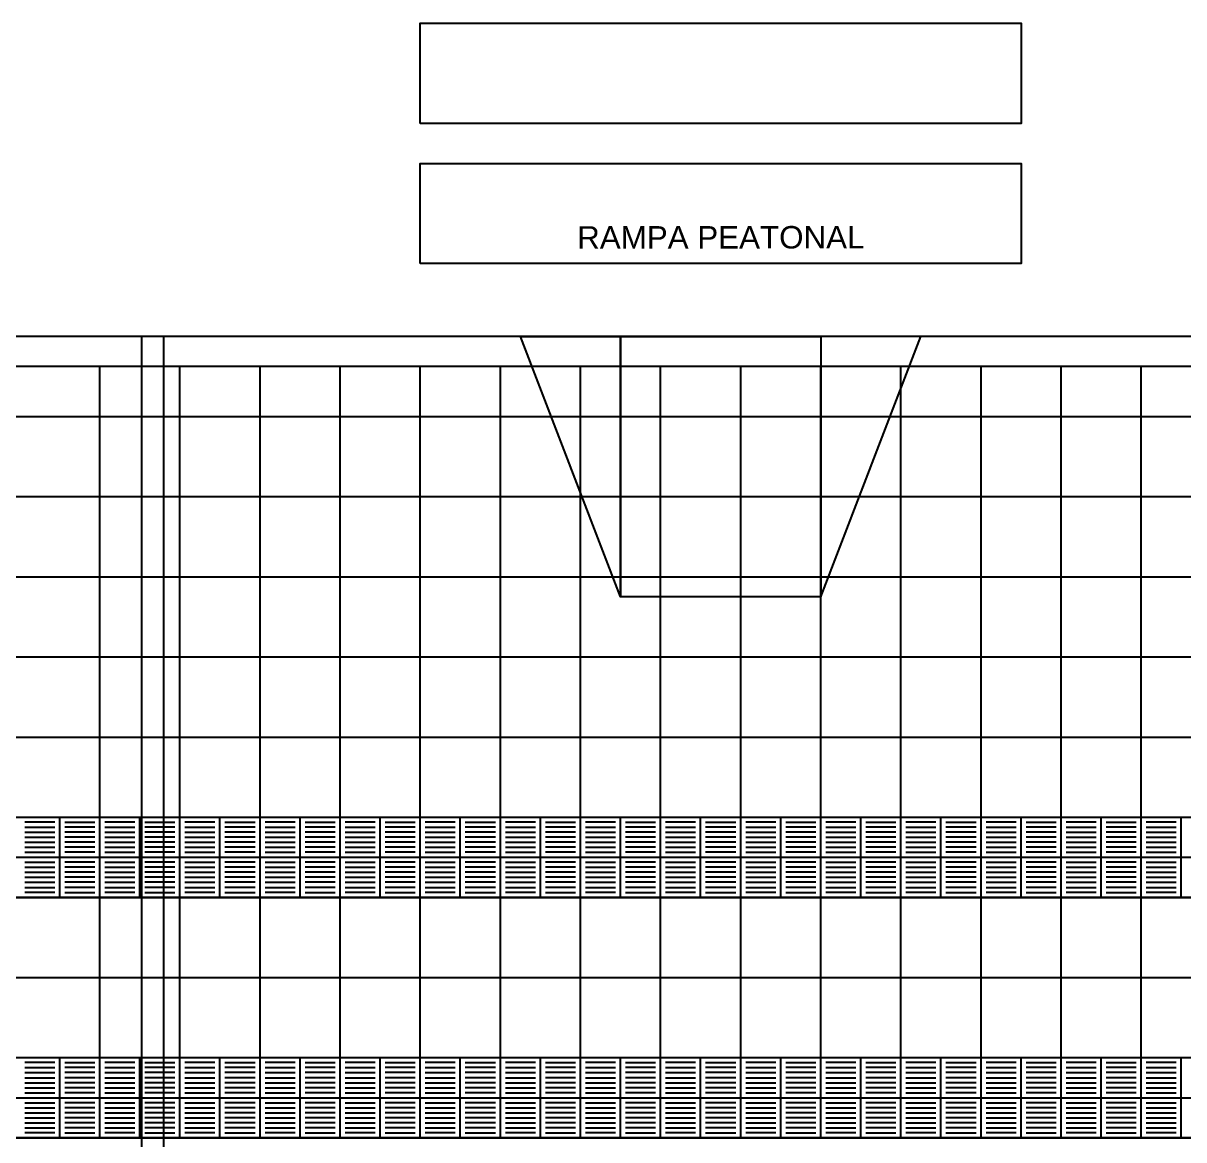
# Model space of a CAD drawing. Header units: inches. Extents: x -309 to 190, y -1585 to -1350.
# Drawn here: x -236.07 to -230.28, y -1375.3 to -1369.73 of the extents above; entities that cross this region are included whole.
import ezdxf
from ezdxf.lldxf.tags import DXFTag

# ---------------------------------------------------------------- set-up
doc = ezdxf.new("R2010")
doc.units = ezdxf.units.IN
doc.header["$MEASUREMENT"] = 0
doc.linetypes.add('CENTER2', pattern=[1.125, 0.75, -0.125, 0.125, -0.125])
doc.linetypes.add('HIDDEN', pattern=[0.375, 0.25, -0.125])
doc.layers.get('0').update_dxf_attribs({"color": 9, "linetype": 'CONTINUOUS'})
for name, color, linetype in [('02', 9, 'CONTINUOUS'), ('CIEGOS', 9, 'CONTINUOUS'), ('CLOACA', 9, 'CONTINUOUS'), ('DET', 9, 'CONTINUOUS'), ('lm', 9, 'HIDDEN'), ('NO VIDENTES', 9, 'CONTINUOUS'), ('PROY', 9, 'HIDDEN2'), ('V2', 9, 'CONTINUOUS')]:
    doc.layers.add(name, color=color, linetype=linetype)
doc.styles.get("Standard").update_dxf_attribs({"font": 'arial.ttf'})
tags = doc.linetypes.add('HIDDEN2', pattern=[0.1875, 0.125, -0.0625]).pattern_tags.tags
tags[6:7] = [DXFTag(74, 4), DXFTag(75, 0), DXFTag(340, '0'), DXFTag(46, 1.0), DXFTag(50, 0.0), DXFTag(44, 0.0), DXFTag(45, 0.0)]
tags[4:5] = [DXFTag(74, 4), DXFTag(75, 0), DXFTag(340, '0'), DXFTag(46, 1.0), DXFTag(50, 0.0), DXFTag(44, 0.0), DXFTag(45, 0.0)]

msp = doc.modelspace()

# ---------------------------------------------------------------- linework, layer by layer
for points in [[(-234.0918, -1370.2252), (-234.0918, -1369.7252), (-231.0918, -1369.7252), (-231.0918, -1370.2252)], [(-234.0918, -1370.9252), (-234.0918, -1370.4252), (-231.0918, -1370.4252), (-231.0918, -1370.9252)]]:
    msp.add_lwpolyline(points, close=True)
at = {"layer": '02'}
for points in [[(-233.5918, -1371.2882), (-233.0918, -1371.2882), (-233.0918, -1372.5882), (-233.5918, -1371.2882)], [(-231.5918, -1371.2882), (-232.0918, -1371.2882), (-232.0918, -1372.5882), (-231.5918, -1371.2882)]]:
    msp.add_lwpolyline(points, dxfattribs=at)
msp.add_lwpolyline([(-233.0918, -1372.5882), (-233.0918, -1371.2882), (-232.0918, -1371.2882), (-232.0918, -1372.5882)], close=True, dxfattribs=at)
at = {"layer": 'CIEGOS'}
for points in [[(-265.1546, -1373.6882), (-204.0052, -1373.6882)], [(-264.9889, -1374.0882), (-204.0644, -1374.0882)], [(-264.6575, -1374.8882), (-204.1827, -1374.8882)], [(-262.5318, -1375.2882), (-204.2418, -1375.2882)]]:
    msp.add_lwpolyline(points, dxfattribs=at)
at = {"layer": 'CLOACA'}
for points in [[(-235.4816, -1382.1401), (-235.4816, -1371.2882)], [(-235.3716, -1382.1401), (-235.3716, -1371.2882)]]:
    msp.add_lwpolyline(points, dxfattribs=at)
at = {"layer": 'DET'}
for points in [[(-235.6918, -1375.2882), (-235.6918, -1371.4382)], [(-235.2918, -1375.2882), (-235.2918, -1371.4382)], [(-234.8918, -1375.2882), (-234.8918, -1371.4382)], [(-234.4918, -1375.2882), (-234.4918, -1371.4382)], [(-234.0918, -1375.2882), (-234.0918, -1371.4382)], [(-233.6918, -1375.2882), (-233.6918, -1371.4382)], [(-233.2918, -1375.2882), (-233.2918, -1371.4382)], [(-232.8918, -1375.2882), (-232.8918, -1371.4382)], [(-232.4918, -1375.2882), (-232.4918, -1371.4382)], [(-232.0918, -1375.2882), (-232.0918, -1371.4382)], [(-231.6918, -1375.2882), (-231.6918, -1371.4382)], [(-231.2918, -1375.2882), (-231.2918, -1371.4382)], [(-230.8918, -1375.2882), (-230.8918, -1371.4382)], [(-230.4918, -1375.2882), (-230.4918, -1371.4382)], [(-265.983, -1371.6882), (-203.7094, -1371.6882)], [(-236.8918, -1372.0882), (-229.2918, -1372.0882)], [(-265.6516, -1372.4882), (-203.8277, -1372.4882)], [(-265.486, -1372.8882), (-203.8883, -1372.8882)], [(-265.3203, -1373.2882), (-203.946, -1373.2882)], [(-235.8918, -1374.0882), (-235.8918, -1373.6882)], [(-235.8918, -1374.0882), (-235.8918, -1373.6882)], [(-235.4918, -1374.0882), (-235.4918, -1373.6882)], [(-235.0918, -1374.0882), (-235.0918, -1373.6882)], [(-234.6918, -1374.0882), (-234.6918, -1373.6882)], [(-234.2918, -1374.0882), (-234.2918, -1373.6882)], [(-233.8918, -1374.0882), (-233.8918, -1373.6882)], [(-233.4918, -1374.0882), (-233.4918, -1373.6882)], [(-233.0918, -1374.0882), (-233.0918, -1373.6882)], [(-232.6918, -1374.0882), (-232.6918, -1373.6882)], [(-232.2918, -1374.0882), (-232.2918, -1373.6882)], [(-231.8918, -1374.0882), (-231.8918, -1373.6882)], [(-231.4918, -1374.0882), (-231.4918, -1373.6882)], [(-231.0918, -1374.0882), (-231.0918, -1373.6882)], [(-230.6918, -1374.0882), (-230.6918, -1373.6882)], [(-230.2918, -1374.0882), (-230.2918, -1373.6882)], [(-265.0717, -1373.8882), (-204.0348, -1373.8882)], [(-264.8232, -1374.4882), (-204.1235, -1374.4882)], [(-235.8918, -1375.2882), (-235.8918, -1374.8882)], [(-235.8918, -1375.2882), (-235.8918, -1374.8882)], [(-235.4918, -1375.2882), (-235.4918, -1374.8882)], [(-235.0918, -1375.2882), (-235.0918, -1374.8882)], [(-234.6918, -1375.2882), (-234.6918, -1374.8882)], [(-234.2918, -1375.2882), (-234.2918, -1374.8882)], [(-233.8918, -1375.2882), (-233.8918, -1374.8882)], [(-233.4918, -1375.2882), (-233.4918, -1374.8882)], [(-233.0918, -1375.2882), (-233.0918, -1374.8882)], [(-232.6918, -1375.2882), (-232.6918, -1374.8882)], [(-232.2918, -1375.2882), (-232.2918, -1374.8882)], [(-231.8918, -1375.2882), (-231.8918, -1374.8882)], [(-231.4918, -1375.2882), (-231.4918, -1374.8882)], [(-231.0918, -1375.2882), (-231.0918, -1374.8882)], [(-230.6918, -1375.2882), (-230.6918, -1374.8882)], [(-230.2918, -1375.2882), (-230.2918, -1374.8882)], [(-264.5747, -1375.0882), (-204.2123, -1375.0882)]]:
    msp.add_lwpolyline(points, dxfattribs=at)
at = {"layer": 'lm', "linetype": 'CENTER2'}
msp.add_line((-268.7318, -1375.2882), (-201.8002, -1375.2882), dxfattribs=at)
msp.add_line((-268.7318, -1375.2882), (-201.8002, -1375.2882), dxfattribs=at)
at = {"layer": 'NO VIDENTES'}
for p, q in [((-235.9168, -1373.7132), (-236.0668, -1373.7132)), ((-235.9168, -1373.7132), (-236.0668, -1373.7132)), ((-236.0668, -1373.7382), (-235.9168, -1373.7382)), ((-236.0668, -1373.7382), (-235.9168, -1373.7382)), ((-235.8668, -1373.7132), (-235.7168, -1373.7132)), ((-235.7168, -1373.7382), (-235.8668, -1373.7382)), ((-235.5168, -1373.7132), (-235.6668, -1373.7132)), ((-235.6668, -1373.7382), (-235.5168, -1373.7382)), ((-235.4668, -1373.7132), (-235.3168, -1373.7132)), ((-235.3168, -1373.7382), (-235.4668, -1373.7382)), ((-235.1168, -1373.7132), (-235.2668, -1373.7132)), ((-235.2668, -1373.7382), (-235.1168, -1373.7382)), ((-235.0668, -1373.7132), (-234.9168, -1373.7132)), ((-234.9168, -1373.7382), (-235.0668, -1373.7382)), ((-234.7168, -1373.7132), (-234.8668, -1373.7132)), ((-234.8668, -1373.7382), (-234.7168, -1373.7382)), ((-234.6668, -1373.7132), (-234.5168, -1373.7132)), ((-234.5168, -1373.7382), (-234.6668, -1373.7382)), ((-234.3168, -1373.7132), (-234.4668, -1373.7132)), ((-234.4668, -1373.7382), (-234.3168, -1373.7382)), ((-234.2668, -1373.7132), (-234.1168, -1373.7132)), ((-234.1168, -1373.7382), (-234.2668, -1373.7382)), ((-233.9168, -1373.7132), (-234.0668, -1373.7132)), ((-234.0668, -1373.7382), (-233.9168, -1373.7382)), ((-233.8668, -1373.7132), (-233.7168, -1373.7132)), ((-233.7168, -1373.7382), (-233.8668, -1373.7382)), ((-233.5168, -1373.7132), (-233.6668, -1373.7132)), ((-233.6668, -1373.7382), (-233.5168, -1373.7382)), ((-233.4668, -1373.7132), (-233.3168, -1373.7132)), ((-233.3168, -1373.7382), (-233.4668, -1373.7382)), ((-233.1168, -1373.7132), (-233.2668, -1373.7132)), ((-233.2668, -1373.7382), (-233.1168, -1373.7382)), ((-233.0668, -1373.7132), (-232.9168, -1373.7132)), ((-232.9168, -1373.7382), (-233.0668, -1373.7382)), ((-232.7168, -1373.7132), (-232.8668, -1373.7132)), ((-232.8668, -1373.7382), (-232.7168, -1373.7382)), ((-232.6668, -1373.7132), (-232.5168, -1373.7132)), ((-232.5168, -1373.7382), (-232.6668, -1373.7382)), ((-232.3168, -1373.7132), (-232.4668, -1373.7132)), ((-232.4668, -1373.7382), (-232.3168, -1373.7382)), ((-232.2668, -1373.7132), (-232.1168, -1373.7132)), ((-232.1168, -1373.7382), (-232.2668, -1373.7382)), ((-231.9168, -1373.7132), (-232.0668, -1373.7132)), ((-232.0668, -1373.7382), (-231.9168, -1373.7382)), ((-231.8668, -1373.7132), (-231.7168, -1373.7132)), ((-231.7168, -1373.7382), (-231.8668, -1373.7382)), ((-231.5168, -1373.7132), (-231.6668, -1373.7132)), ((-231.6668, -1373.7382), (-231.5168, -1373.7382)), ((-231.4668, -1373.7132), (-231.3168, -1373.7132)), ((-231.3168, -1373.7382), (-231.4668, -1373.7382)), ((-231.1168, -1373.7132), (-231.2668, -1373.7132)), ((-231.2668, -1373.7382), (-231.1168, -1373.7382)), ((-231.0668, -1373.7132), (-230.9168, -1373.7132)), ((-230.9168, -1373.7382), (-231.0668, -1373.7382)), ((-230.7168, -1373.7132), (-230.8668, -1373.7132)), ((-230.8668, -1373.7382), (-230.7168, -1373.7382)), ((-230.6668, -1373.7132), (-230.5168, -1373.7132)), ((-230.5168, -1373.7382), (-230.6668, -1373.7382)), ((-230.3168, -1373.7132), (-230.4668, -1373.7132)), ((-230.4668, -1373.7382), (-230.3168, -1373.7382)), ((-236.0668, -1373.7632), (-235.9168, -1373.7632)), ((-236.0668, -1373.7632), (-235.9168, -1373.7632)), ((-236.0668, -1373.7882), (-235.9168, -1373.7882)), ((-236.0668, -1373.7882), (-235.9168, -1373.7882)), ((-236.0668, -1373.8132), (-235.9168, -1373.8132)), ((-236.0668, -1373.8132), (-235.9168, -1373.8132)), ((-235.7168, -1373.7632), (-235.8668, -1373.7632)), ((-235.7168, -1373.7882), (-235.8668, -1373.7882)), ((-235.7168, -1373.8132), (-235.8668, -1373.8132)), ((-235.6668, -1373.7632), (-235.5168, -1373.7632)), ((-235.6668, -1373.7882), (-235.5168, -1373.7882)), ((-235.6668, -1373.8132), (-235.5168, -1373.8132)), ((-235.3168, -1373.7632), (-235.4668, -1373.7632)), ((-235.3168, -1373.7882), (-235.4668, -1373.7882)), ((-235.3168, -1373.8132), (-235.4668, -1373.8132)), ((-235.2668, -1373.7632), (-235.1168, -1373.7632)), ((-235.2668, -1373.7882), (-235.1168, -1373.7882)), ((-235.2668, -1373.8132), (-235.1168, -1373.8132)), ((-234.9168, -1373.7632), (-235.0668, -1373.7632)), ((-234.9168, -1373.7882), (-235.0668, -1373.7882)), ((-234.9168, -1373.8132), (-235.0668, -1373.8132)), ((-234.8668, -1373.7632), (-234.7168, -1373.7632)), ((-234.8668, -1373.7882), (-234.7168, -1373.7882)), ((-234.8668, -1373.8132), (-234.7168, -1373.8132)), ((-234.5168, -1373.7632), (-234.6668, -1373.7632)), ((-234.5168, -1373.7882), (-234.6668, -1373.7882)), ((-234.5168, -1373.8132), (-234.6668, -1373.8132)), ((-234.4668, -1373.7632), (-234.3168, -1373.7632)), ((-234.4668, -1373.7882), (-234.3168, -1373.7882)), ((-234.4668, -1373.8132), (-234.3168, -1373.8132)), ((-234.1168, -1373.7632), (-234.2668, -1373.7632)), ((-234.1168, -1373.7882), (-234.2668, -1373.7882)), ((-234.1168, -1373.8132), (-234.2668, -1373.8132)), ((-234.0668, -1373.7632), (-233.9168, -1373.7632)), ((-234.0668, -1373.7882), (-233.9168, -1373.7882)), ((-234.0668, -1373.8132), (-233.9168, -1373.8132)), ((-233.7168, -1373.7632), (-233.8668, -1373.7632)), ((-233.7168, -1373.7882), (-233.8668, -1373.7882)), ((-233.7168, -1373.8132), (-233.8668, -1373.8132)), ((-233.6668, -1373.7632), (-233.5168, -1373.7632)), ((-233.6668, -1373.7882), (-233.5168, -1373.7882)), ((-233.6668, -1373.8132), (-233.5168, -1373.8132)), ((-233.3168, -1373.7632), (-233.4668, -1373.7632)), ((-233.3168, -1373.7882), (-233.4668, -1373.7882)), ((-233.3168, -1373.8132), (-233.4668, -1373.8132)), ((-233.2668, -1373.7632), (-233.1168, -1373.7632)), ((-233.2668, -1373.7882), (-233.1168, -1373.7882)), ((-233.2668, -1373.8132), (-233.1168, -1373.8132)), ((-232.9168, -1373.7632), (-233.0668, -1373.7632)), ((-232.9168, -1373.7882), (-233.0668, -1373.7882)), ((-232.9168, -1373.8132), (-233.0668, -1373.8132)), ((-232.8668, -1373.7632), (-232.7168, -1373.7632)), ((-232.8668, -1373.7882), (-232.7168, -1373.7882)), ((-232.8668, -1373.8132), (-232.7168, -1373.8132)), ((-232.5168, -1373.7632), (-232.6668, -1373.7632)), ((-232.5168, -1373.7882), (-232.6668, -1373.7882)), ((-232.5168, -1373.8132), (-232.6668, -1373.8132)), ((-232.4668, -1373.7632), (-232.3168, -1373.7632)), ((-232.4668, -1373.7882), (-232.3168, -1373.7882)), ((-232.4668, -1373.8132), (-232.3168, -1373.8132)), ((-232.1168, -1373.7632), (-232.2668, -1373.7632)), ((-232.1168, -1373.7882), (-232.2668, -1373.7882)), ((-232.1168, -1373.8132), (-232.2668, -1373.8132)), ((-232.0668, -1373.7632), (-231.9168, -1373.7632)), ((-232.0668, -1373.7882), (-231.9168, -1373.7882)), ((-232.0668, -1373.8132), (-231.9168, -1373.8132)), ((-231.7168, -1373.7632), (-231.8668, -1373.7632)), ((-231.7168, -1373.7882), (-231.8668, -1373.7882)), ((-231.7168, -1373.8132), (-231.8668, -1373.8132)), ((-231.6668, -1373.7632), (-231.5168, -1373.7632)), ((-231.6668, -1373.7882), (-231.5168, -1373.7882)), ((-231.6668, -1373.8132), (-231.5168, -1373.8132)), ((-231.3168, -1373.7632), (-231.4668, -1373.7632)), ((-231.3168, -1373.7882), (-231.4668, -1373.7882)), ((-231.3168, -1373.8132), (-231.4668, -1373.8132)), ((-231.2668, -1373.7632), (-231.1168, -1373.7632)), ((-231.2668, -1373.7882), (-231.1168, -1373.7882)), ((-231.2668, -1373.8132), (-231.1168, -1373.8132)), ((-230.9168, -1373.7632), (-231.0668, -1373.7632)), ((-230.9168, -1373.7882), (-231.0668, -1373.7882)), ((-230.9168, -1373.8132), (-231.0668, -1373.8132)), ((-230.8668, -1373.7632), (-230.7168, -1373.7632)), ((-230.8668, -1373.7882), (-230.7168, -1373.7882)), ((-230.8668, -1373.8132), (-230.7168, -1373.8132)), ((-230.5168, -1373.7632), (-230.6668, -1373.7632)), ((-230.5168, -1373.7882), (-230.6668, -1373.7882)), ((-230.5168, -1373.8132), (-230.6668, -1373.8132)), ((-230.4668, -1373.7632), (-230.3168, -1373.7632)), ((-230.4668, -1373.7882), (-230.3168, -1373.7882)), ((-230.4668, -1373.8132), (-230.3168, -1373.8132)), ((-236.0668, -1373.8382), (-235.9168, -1373.8382)), ((-236.0668, -1373.8382), (-235.9168, -1373.8382)), ((-236.0668, -1373.8632), (-235.9168, -1373.8632)), ((-236.0668, -1373.8632), (-235.9168, -1373.8632)), ((-235.7168, -1373.8382), (-235.8668, -1373.8382)), ((-235.7168, -1373.8632), (-235.8668, -1373.8632)), ((-235.6668, -1373.8382), (-235.5168, -1373.8382)), ((-235.6668, -1373.8632), (-235.5168, -1373.8632)), ((-235.3168, -1373.8382), (-235.4668, -1373.8382)), ((-235.3168, -1373.8632), (-235.4668, -1373.8632)), ((-235.2668, -1373.8382), (-235.1168, -1373.8382)), ((-235.2668, -1373.8632), (-235.1168, -1373.8632)), ((-234.9168, -1373.8382), (-235.0668, -1373.8382)), ((-234.9168, -1373.8632), (-235.0668, -1373.8632)), ((-234.8668, -1373.8382), (-234.7168, -1373.8382)), ((-234.8668, -1373.8632), (-234.7168, -1373.8632)), ((-234.5168, -1373.8382), (-234.6668, -1373.8382)), ((-234.5168, -1373.8632), (-234.6668, -1373.8632)), ((-234.4668, -1373.8382), (-234.3168, -1373.8382)), ((-234.4668, -1373.8632), (-234.3168, -1373.8632)), ((-234.1168, -1373.8382), (-234.2668, -1373.8382)), ((-234.1168, -1373.8632), (-234.2668, -1373.8632)), ((-234.0668, -1373.8382), (-233.9168, -1373.8382)), ((-234.0668, -1373.8632), (-233.9168, -1373.8632)), ((-233.7168, -1373.8382), (-233.8668, -1373.8382)), ((-233.7168, -1373.8632), (-233.8668, -1373.8632)), ((-233.6668, -1373.8382), (-233.5168, -1373.8382)), ((-233.6668, -1373.8632), (-233.5168, -1373.8632)), ((-233.3168, -1373.8382), (-233.4668, -1373.8382)), ((-233.3168, -1373.8632), (-233.4668, -1373.8632)), ((-233.2668, -1373.8382), (-233.1168, -1373.8382)), ((-233.2668, -1373.8632), (-233.1168, -1373.8632)), ((-232.9168, -1373.8382), (-233.0668, -1373.8382)), ((-232.9168, -1373.8632), (-233.0668, -1373.8632)), ((-232.8668, -1373.8382), (-232.7168, -1373.8382)), ((-232.8668, -1373.8632), (-232.7168, -1373.8632)), ((-232.5168, -1373.8382), (-232.6668, -1373.8382)), ((-232.5168, -1373.8632), (-232.6668, -1373.8632)), ((-232.4668, -1373.8382), (-232.3168, -1373.8382)), ((-232.4668, -1373.8632), (-232.3168, -1373.8632)), ((-232.1168, -1373.8382), (-232.2668, -1373.8382)), ((-232.1168, -1373.8632), (-232.2668, -1373.8632)), ((-232.0668, -1373.8382), (-231.9168, -1373.8382)), ((-232.0668, -1373.8632), (-231.9168, -1373.8632)), ((-231.7168, -1373.8382), (-231.8668, -1373.8382)), ((-231.7168, -1373.8632), (-231.8668, -1373.8632)), ((-231.6668, -1373.8382), (-231.5168, -1373.8382)), ((-231.6668, -1373.8632), (-231.5168, -1373.8632)), ((-231.3168, -1373.8382), (-231.4668, -1373.8382)), ((-231.3168, -1373.8632), (-231.4668, -1373.8632)), ((-231.2668, -1373.8382), (-231.1168, -1373.8382)), ((-231.2668, -1373.8632), (-231.1168, -1373.8632)), ((-230.9168, -1373.8382), (-231.0668, -1373.8382)), ((-230.9168, -1373.8632), (-231.0668, -1373.8632)), ((-230.8668, -1373.8382), (-230.7168, -1373.8382)), ((-230.8668, -1373.8632), (-230.7168, -1373.8632)), ((-230.5168, -1373.8382), (-230.6668, -1373.8382)), ((-230.5168, -1373.8632), (-230.6668, -1373.8632)), ((-230.4668, -1373.8382), (-230.3168, -1373.8382)), ((-230.4668, -1373.8632), (-230.3168, -1373.8632)), ((-236.0668, -1373.9132), (-235.9168, -1373.9132)), ((-236.0668, -1373.9132), (-235.9168, -1373.9132)), ((-235.7168, -1373.9132), (-235.8668, -1373.9132)), ((-235.6668, -1373.9132), (-235.5168, -1373.9132)), ((-235.3168, -1373.9132), (-235.4668, -1373.9132)), ((-235.2668, -1373.9132), (-235.1168, -1373.9132)), ((-234.9168, -1373.9132), (-235.0668, -1373.9132)), ((-234.8668, -1373.9132), (-234.7168, -1373.9132)), ((-234.5168, -1373.9132), (-234.6668, -1373.9132)), ((-234.4668, -1373.9132), (-234.3168, -1373.9132)), ((-234.1168, -1373.9132), (-234.2668, -1373.9132)), ((-234.0668, -1373.9132), (-233.9168, -1373.9132)), ((-233.7168, -1373.9132), (-233.8668, -1373.9132)), ((-233.6668, -1373.9132), (-233.5168, -1373.9132)), ((-233.3168, -1373.9132), (-233.4668, -1373.9132)), ((-233.2668, -1373.9132), (-233.1168, -1373.9132)), ((-232.9168, -1373.9132), (-233.0668, -1373.9132)), ((-232.8668, -1373.9132), (-232.7168, -1373.9132)), ((-232.5168, -1373.9132), (-232.6668, -1373.9132)), ((-232.4668, -1373.9132), (-232.3168, -1373.9132)), ((-232.1168, -1373.9132), (-232.2668, -1373.9132)), ((-232.0668, -1373.9132), (-231.9168, -1373.9132)), ((-231.7168, -1373.9132), (-231.8668, -1373.9132)), ((-231.6668, -1373.9132), (-231.5168, -1373.9132)), ((-231.3168, -1373.9132), (-231.4668, -1373.9132)), ((-231.2668, -1373.9132), (-231.1168, -1373.9132)), ((-230.9168, -1373.9132), (-231.0668, -1373.9132)), ((-230.8668, -1373.9132), (-230.7168, -1373.9132)), ((-230.5168, -1373.9132), (-230.6668, -1373.9132)), ((-230.4668, -1373.9132), (-230.3168, -1373.9132)), ((-236.0668, -1373.9382), (-235.9168, -1373.9382)), ((-236.0668, -1373.9382), (-235.9168, -1373.9382)), ((-236.0668, -1373.9632), (-235.9168, -1373.9632)), ((-236.0668, -1373.9632), (-235.9168, -1373.9632)), ((-236.0668, -1373.9882), (-235.9168, -1373.9882)), ((-236.0668, -1373.9882), (-235.9168, -1373.9882)), ((-235.7168, -1373.9382), (-235.8668, -1373.9382)), ((-235.7168, -1373.9632), (-235.8668, -1373.9632)), ((-235.7168, -1373.9882), (-235.8668, -1373.9882)), ((-235.6668, -1373.9382), (-235.5168, -1373.9382)), ((-235.6668, -1373.9632), (-235.5168, -1373.9632)), ((-235.6668, -1373.9882), (-235.5168, -1373.9882)), ((-235.3168, -1373.9382), (-235.4668, -1373.9382)), ((-235.3168, -1373.9632), (-235.4668, -1373.9632)), ((-235.3168, -1373.9882), (-235.4668, -1373.9882)), ((-235.2668, -1373.9382), (-235.1168, -1373.9382)), ((-235.2668, -1373.9632), (-235.1168, -1373.9632)), ((-235.2668, -1373.9882), (-235.1168, -1373.9882)), ((-234.9168, -1373.9382), (-235.0668, -1373.9382)), ((-234.9168, -1373.9632), (-235.0668, -1373.9632)), ((-234.9168, -1373.9882), (-235.0668, -1373.9882)), ((-234.8668, -1373.9382), (-234.7168, -1373.9382)), ((-234.8668, -1373.9632), (-234.7168, -1373.9632)), ((-234.8668, -1373.9882), (-234.7168, -1373.9882)), ((-234.5168, -1373.9382), (-234.6668, -1373.9382)), ((-234.5168, -1373.9632), (-234.6668, -1373.9632)), ((-234.5168, -1373.9882), (-234.6668, -1373.9882)), ((-234.4668, -1373.9382), (-234.3168, -1373.9382)), ((-234.4668, -1373.9632), (-234.3168, -1373.9632)), ((-234.4668, -1373.9882), (-234.3168, -1373.9882)), ((-234.1168, -1373.9382), (-234.2668, -1373.9382)), ((-234.1168, -1373.9632), (-234.2668, -1373.9632)), ((-234.1168, -1373.9882), (-234.2668, -1373.9882)), ((-234.0668, -1373.9382), (-233.9168, -1373.9382)), ((-234.0668, -1373.9632), (-233.9168, -1373.9632)), ((-234.0668, -1373.9882), (-233.9168, -1373.9882)), ((-233.7168, -1373.9382), (-233.8668, -1373.9382)), ((-233.7168, -1373.9632), (-233.8668, -1373.9632)), ((-233.7168, -1373.9882), (-233.8668, -1373.9882)), ((-233.6668, -1373.9382), (-233.5168, -1373.9382)), ((-233.6668, -1373.9632), (-233.5168, -1373.9632)), ((-233.6668, -1373.9882), (-233.5168, -1373.9882)), ((-233.3168, -1373.9382), (-233.4668, -1373.9382)), ((-233.3168, -1373.9632), (-233.4668, -1373.9632)), ((-233.3168, -1373.9882), (-233.4668, -1373.9882)), ((-233.2668, -1373.9382), (-233.1168, -1373.9382)), ((-233.2668, -1373.9632), (-233.1168, -1373.9632)), ((-233.2668, -1373.9882), (-233.1168, -1373.9882)), ((-232.9168, -1373.9382), (-233.0668, -1373.9382)), ((-232.9168, -1373.9632), (-233.0668, -1373.9632)), ((-232.9168, -1373.9882), (-233.0668, -1373.9882)), ((-232.8668, -1373.9382), (-232.7168, -1373.9382)), ((-232.8668, -1373.9632), (-232.7168, -1373.9632)), ((-232.8668, -1373.9882), (-232.7168, -1373.9882)), ((-232.5168, -1373.9382), (-232.6668, -1373.9382)), ((-232.5168, -1373.9632), (-232.6668, -1373.9632)), ((-232.5168, -1373.9882), (-232.6668, -1373.9882)), ((-232.4668, -1373.9382), (-232.3168, -1373.9382)), ((-232.4668, -1373.9632), (-232.3168, -1373.9632)), ((-232.4668, -1373.9882), (-232.3168, -1373.9882)), ((-232.1168, -1373.9382), (-232.2668, -1373.9382)), ((-232.1168, -1373.9632), (-232.2668, -1373.9632)), ((-232.1168, -1373.9882), (-232.2668, -1373.9882)), ((-232.0668, -1373.9382), (-231.9168, -1373.9382)), ((-232.0668, -1373.9632), (-231.9168, -1373.9632)), ((-232.0668, -1373.9882), (-231.9168, -1373.9882)), ((-231.7168, -1373.9382), (-231.8668, -1373.9382)), ((-231.7168, -1373.9632), (-231.8668, -1373.9632)), ((-231.7168, -1373.9882), (-231.8668, -1373.9882)), ((-231.6668, -1373.9382), (-231.5168, -1373.9382)), ((-231.6668, -1373.9632), (-231.5168, -1373.9632)), ((-231.6668, -1373.9882), (-231.5168, -1373.9882)), ((-231.3168, -1373.9382), (-231.4668, -1373.9382)), ((-231.3168, -1373.9632), (-231.4668, -1373.9632)), ((-231.3168, -1373.9882), (-231.4668, -1373.9882)), ((-231.2668, -1373.9382), (-231.1168, -1373.9382)), ((-231.2668, -1373.9632), (-231.1168, -1373.9632)), ((-231.2668, -1373.9882), (-231.1168, -1373.9882)), ((-230.9168, -1373.9382), (-231.0668, -1373.9382)), ((-230.9168, -1373.9632), (-231.0668, -1373.9632)), ((-230.9168, -1373.9882), (-231.0668, -1373.9882)), ((-230.8668, -1373.9382), (-230.7168, -1373.9382)), ((-230.8668, -1373.9632), (-230.7168, -1373.9632)), ((-230.8668, -1373.9882), (-230.7168, -1373.9882)), ((-230.5168, -1373.9382), (-230.6668, -1373.9382)), ((-230.5168, -1373.9632), (-230.6668, -1373.9632)), ((-230.5168, -1373.9882), (-230.6668, -1373.9882)), ((-230.4668, -1373.9382), (-230.3168, -1373.9382)), ((-230.4668, -1373.9632), (-230.3168, -1373.9632)), ((-230.4668, -1373.9882), (-230.3168, -1373.9882)), ((-236.0668, -1374.0132), (-235.9168, -1374.0132)), ((-236.0668, -1374.0132), (-235.9168, -1374.0132)), ((-236.0668, -1374.0382), (-235.9168, -1374.0382)), ((-236.0668, -1374.0382), (-235.9168, -1374.0382)), ((-235.7168, -1374.0132), (-235.8668, -1374.0132)), ((-235.7168, -1374.0382), (-235.8668, -1374.0382)), ((-235.6668, -1374.0132), (-235.5168, -1374.0132)), ((-235.6668, -1374.0382), (-235.5168, -1374.0382)), ((-235.3168, -1374.0132), (-235.4668, -1374.0132)), ((-235.3168, -1374.0382), (-235.4668, -1374.0382)), ((-235.2668, -1374.0132), (-235.1168, -1374.0132)), ((-235.2668, -1374.0382), (-235.1168, -1374.0382)), ((-234.9168, -1374.0132), (-235.0668, -1374.0132)), ((-234.9168, -1374.0382), (-235.0668, -1374.0382)), ((-234.8668, -1374.0132), (-234.7168, -1374.0132)), ((-234.8668, -1374.0382), (-234.7168, -1374.0382)), ((-234.5168, -1374.0132), (-234.6668, -1374.0132)), ((-234.5168, -1374.0382), (-234.6668, -1374.0382)), ((-234.4668, -1374.0132), (-234.3168, -1374.0132)), ((-234.4668, -1374.0382), (-234.3168, -1374.0382)), ((-234.1168, -1374.0132), (-234.2668, -1374.0132)), ((-234.1168, -1374.0382), (-234.2668, -1374.0382)), ((-234.0668, -1374.0132), (-233.9168, -1374.0132)), ((-234.0668, -1374.0382), (-233.9168, -1374.0382)), ((-233.7168, -1374.0132), (-233.8668, -1374.0132)), ((-233.7168, -1374.0382), (-233.8668, -1374.0382)), ((-233.6668, -1374.0132), (-233.5168, -1374.0132)), ((-233.6668, -1374.0382), (-233.5168, -1374.0382)), ((-233.3168, -1374.0132), (-233.4668, -1374.0132)), ((-233.3168, -1374.0382), (-233.4668, -1374.0382)), ((-233.2668, -1374.0132), (-233.1168, -1374.0132)), ((-233.2668, -1374.0382), (-233.1168, -1374.0382)), ((-232.9168, -1374.0132), (-233.0668, -1374.0132)), ((-232.9168, -1374.0382), (-233.0668, -1374.0382)), ((-232.8668, -1374.0132), (-232.7168, -1374.0132)), ((-232.8668, -1374.0382), (-232.7168, -1374.0382)), ((-232.5168, -1374.0132), (-232.6668, -1374.0132)), ((-232.5168, -1374.0382), (-232.6668, -1374.0382)), ((-232.4668, -1374.0132), (-232.3168, -1374.0132)), ((-232.4668, -1374.0382), (-232.3168, -1374.0382)), ((-232.1168, -1374.0132), (-232.2668, -1374.0132)), ((-232.1168, -1374.0382), (-232.2668, -1374.0382)), ((-232.0668, -1374.0132), (-231.9168, -1374.0132)), ((-232.0668, -1374.0382), (-231.9168, -1374.0382)), ((-231.7168, -1374.0132), (-231.8668, -1374.0132)), ((-231.7168, -1374.0382), (-231.8668, -1374.0382)), ((-231.6668, -1374.0132), (-231.5168, -1374.0132)), ((-231.6668, -1374.0382), (-231.5168, -1374.0382)), ((-231.3168, -1374.0132), (-231.4668, -1374.0132)), ((-231.3168, -1374.0382), (-231.4668, -1374.0382)), ((-231.2668, -1374.0132), (-231.1168, -1374.0132)), ((-231.2668, -1374.0382), (-231.1168, -1374.0382)), ((-230.9168, -1374.0132), (-231.0668, -1374.0132)), ((-230.9168, -1374.0382), (-231.0668, -1374.0382)), ((-230.8668, -1374.0132), (-230.7168, -1374.0132)), ((-230.8668, -1374.0382), (-230.7168, -1374.0382)), ((-230.5168, -1374.0132), (-230.6668, -1374.0132)), ((-230.5168, -1374.0382), (-230.6668, -1374.0382)), ((-230.4668, -1374.0132), (-230.3168, -1374.0132)), ((-230.4668, -1374.0382), (-230.3168, -1374.0382)), ((-235.9168, -1374.0632), (-236.0668, -1374.0632)), ((-235.9168, -1374.0632), (-236.0668, -1374.0632)), ((-235.8668, -1374.0632), (-235.7168, -1374.0632)), ((-235.5168, -1374.0632), (-235.6668, -1374.0632)), ((-235.4668, -1374.0632), (-235.3168, -1374.0632)), ((-235.1168, -1374.0632), (-235.2668, -1374.0632)), ((-235.0668, -1374.0632), (-234.9168, -1374.0632)), ((-234.7168, -1374.0632), (-234.8668, -1374.0632)), ((-234.6668, -1374.0632), (-234.5168, -1374.0632)), ((-234.3168, -1374.0632), (-234.4668, -1374.0632)), ((-234.2668, -1374.0632), (-234.1168, -1374.0632)), ((-233.9168, -1374.0632), (-234.0668, -1374.0632)), ((-233.8668, -1374.0632), (-233.7168, -1374.0632)), ((-233.5168, -1374.0632), (-233.6668, -1374.0632)), ((-233.4668, -1374.0632), (-233.3168, -1374.0632)), ((-233.1168, -1374.0632), (-233.2668, -1374.0632)), ((-233.0668, -1374.0632), (-232.9168, -1374.0632)), ((-232.7168, -1374.0632), (-232.8668, -1374.0632)), ((-232.6668, -1374.0632), (-232.5168, -1374.0632)), ((-232.3168, -1374.0632), (-232.4668, -1374.0632)), ((-232.2668, -1374.0632), (-232.1168, -1374.0632)), ((-231.9168, -1374.0632), (-232.0668, -1374.0632)), ((-231.8668, -1374.0632), (-231.7168, -1374.0632)), ((-231.5168, -1374.0632), (-231.6668, -1374.0632)), ((-231.4668, -1374.0632), (-231.3168, -1374.0632)), ((-231.1168, -1374.0632), (-231.2668, -1374.0632)), ((-231.0668, -1374.0632), (-230.9168, -1374.0632)), ((-230.7168, -1374.0632), (-230.8668, -1374.0632)), ((-230.6668, -1374.0632), (-230.5168, -1374.0632)), ((-230.3168, -1374.0632), (-230.4668, -1374.0632)), ((-235.9168, -1374.9132), (-236.0668, -1374.9132)), ((-235.9168, -1374.9132), (-236.0668, -1374.9132)), ((-235.8668, -1374.9132), (-235.7168, -1374.9132)), ((-235.5168, -1374.9132), (-235.6668, -1374.9132)), ((-235.4668, -1374.9132), (-235.3168, -1374.9132)), ((-235.1168, -1374.9132), (-235.2668, -1374.9132)), ((-235.0668, -1374.9132), (-234.9168, -1374.9132)), ((-234.7168, -1374.9132), (-234.8668, -1374.9132)), ((-234.6668, -1374.9132), (-234.5168, -1374.9132)), ((-234.3168, -1374.9132), (-234.4668, -1374.9132)), ((-234.2668, -1374.9132), (-234.1168, -1374.9132)), ((-233.9168, -1374.9132), (-234.0668, -1374.9132)), ((-233.8668, -1374.9132), (-233.7168, -1374.9132)), ((-233.5168, -1374.9132), (-233.6668, -1374.9132)), ((-233.4668, -1374.9132), (-233.3168, -1374.9132)), ((-233.1168, -1374.9132), (-233.2668, -1374.9132)), ((-233.0668, -1374.9132), (-232.9168, -1374.9132)), ((-232.7168, -1374.9132), (-232.8668, -1374.9132)), ((-232.6668, -1374.9132), (-232.5168, -1374.9132)), ((-232.3168, -1374.9132), (-232.4668, -1374.9132)), ((-232.2668, -1374.9132), (-232.1168, -1374.9132)), ((-231.9168, -1374.9132), (-232.0668, -1374.9132)), ((-231.8668, -1374.9132), (-231.7168, -1374.9132)), ((-231.5168, -1374.9132), (-231.6668, -1374.9132)), ((-231.4668, -1374.9132), (-231.3168, -1374.9132)), ((-231.1168, -1374.9132), (-231.2668, -1374.9132)), ((-231.0668, -1374.9132), (-230.9168, -1374.9132)), ((-230.7168, -1374.9132), (-230.8668, -1374.9132)), ((-230.6668, -1374.9132), (-230.5168, -1374.9132)), ((-230.3168, -1374.9132), (-230.4668, -1374.9132)), ((-236.0668, -1374.9382), (-235.9168, -1374.9382)), ((-236.0668, -1374.9382), (-235.9168, -1374.9382)), ((-236.0668, -1374.9632), (-235.9168, -1374.9632)), ((-236.0668, -1374.9632), (-235.9168, -1374.9632)), ((-235.7168, -1374.9382), (-235.8668, -1374.9382)), ((-235.7168, -1374.9632), (-235.8668, -1374.9632)), ((-235.6668, -1374.9382), (-235.5168, -1374.9382)), ((-235.6668, -1374.9632), (-235.5168, -1374.9632)), ((-235.3168, -1374.9382), (-235.4668, -1374.9382)), ((-235.3168, -1374.9632), (-235.4668, -1374.9632)), ((-235.2668, -1374.9382), (-235.1168, -1374.9382)), ((-235.2668, -1374.9632), (-235.1168, -1374.9632)), ((-234.9168, -1374.9382), (-235.0668, -1374.9382)), ((-234.9168, -1374.9632), (-235.0668, -1374.9632)), ((-234.8668, -1374.9382), (-234.7168, -1374.9382)), ((-234.8668, -1374.9632), (-234.7168, -1374.9632)), ((-234.5168, -1374.9382), (-234.6668, -1374.9382)), ((-234.5168, -1374.9632), (-234.6668, -1374.9632)), ((-234.4668, -1374.9382), (-234.3168, -1374.9382)), ((-234.4668, -1374.9632), (-234.3168, -1374.9632)), ((-234.1168, -1374.9382), (-234.2668, -1374.9382)), ((-234.1168, -1374.9632), (-234.2668, -1374.9632)), ((-234.0668, -1374.9382), (-233.9168, -1374.9382)), ((-234.0668, -1374.9632), (-233.9168, -1374.9632)), ((-233.7168, -1374.9382), (-233.8668, -1374.9382)), ((-233.7168, -1374.9632), (-233.8668, -1374.9632)), ((-233.6668, -1374.9382), (-233.5168, -1374.9382)), ((-233.6668, -1374.9632), (-233.5168, -1374.9632)), ((-233.3168, -1374.9382), (-233.4668, -1374.9382)), ((-233.3168, -1374.9632), (-233.4668, -1374.9632)), ((-233.2668, -1374.9382), (-233.1168, -1374.9382)), ((-233.2668, -1374.9632), (-233.1168, -1374.9632)), ((-232.9168, -1374.9382), (-233.0668, -1374.9382)), ((-232.9168, -1374.9632), (-233.0668, -1374.9632)), ((-232.8668, -1374.9382), (-232.7168, -1374.9382)), ((-232.8668, -1374.9632), (-232.7168, -1374.9632)), ((-232.5168, -1374.9382), (-232.6668, -1374.9382)), ((-232.5168, -1374.9632), (-232.6668, -1374.9632)), ((-232.4668, -1374.9382), (-232.3168, -1374.9382)), ((-232.4668, -1374.9632), (-232.3168, -1374.9632)), ((-232.1168, -1374.9382), (-232.2668, -1374.9382)), ((-232.1168, -1374.9632), (-232.2668, -1374.9632)), ((-232.0668, -1374.9382), (-231.9168, -1374.9382)), ((-232.0668, -1374.9632), (-231.9168, -1374.9632)), ((-231.7168, -1374.9382), (-231.8668, -1374.9382)), ((-231.7168, -1374.9632), (-231.8668, -1374.9632)), ((-231.6668, -1374.9382), (-231.5168, -1374.9382)), ((-231.6668, -1374.9632), (-231.5168, -1374.9632)), ((-231.3168, -1374.9382), (-231.4668, -1374.9382)), ((-231.3168, -1374.9632), (-231.4668, -1374.9632)), ((-231.2668, -1374.9382), (-231.1168, -1374.9382)), ((-231.2668, -1374.9632), (-231.1168, -1374.9632)), ((-230.9168, -1374.9382), (-231.0668, -1374.9382)), ((-230.9168, -1374.9632), (-231.0668, -1374.9632)), ((-230.8668, -1374.9382), (-230.7168, -1374.9382)), ((-230.8668, -1374.9632), (-230.7168, -1374.9632)), ((-230.5168, -1374.9382), (-230.6668, -1374.9382)), ((-230.5168, -1374.9632), (-230.6668, -1374.9632)), ((-230.4668, -1374.9382), (-230.3168, -1374.9382)), ((-230.4668, -1374.9632), (-230.3168, -1374.9632)), ((-236.0668, -1374.9882), (-235.9168, -1374.9882)), ((-236.0668, -1374.9882), (-235.9168, -1374.9882)), ((-236.0668, -1375.0132), (-235.9168, -1375.0132)), ((-236.0668, -1375.0132), (-235.9168, -1375.0132)), ((-235.7168, -1374.9882), (-235.8668, -1374.9882)), ((-235.7168, -1375.0132), (-235.8668, -1375.0132)), ((-235.6668, -1374.9882), (-235.5168, -1374.9882)), ((-235.6668, -1375.0132), (-235.5168, -1375.0132)), ((-235.3168, -1374.9882), (-235.4668, -1374.9882)), ((-235.3168, -1375.0132), (-235.4668, -1375.0132)), ((-235.2668, -1374.9882), (-235.1168, -1374.9882)), ((-235.2668, -1375.0132), (-235.1168, -1375.0132)), ((-234.9168, -1374.9882), (-235.0668, -1374.9882)), ((-234.9168, -1375.0132), (-235.0668, -1375.0132)), ((-234.8668, -1374.9882), (-234.7168, -1374.9882)), ((-234.8668, -1375.0132), (-234.7168, -1375.0132)), ((-234.5168, -1374.9882), (-234.6668, -1374.9882)), ((-234.5168, -1375.0132), (-234.6668, -1375.0132)), ((-234.4668, -1374.9882), (-234.3168, -1374.9882)), ((-234.4668, -1375.0132), (-234.3168, -1375.0132)), ((-234.1168, -1374.9882), (-234.2668, -1374.9882)), ((-234.1168, -1375.0132), (-234.2668, -1375.0132)), ((-234.0668, -1374.9882), (-233.9168, -1374.9882)), ((-234.0668, -1375.0132), (-233.9168, -1375.0132)), ((-233.7168, -1374.9882), (-233.8668, -1374.9882)), ((-233.7168, -1375.0132), (-233.8668, -1375.0132)), ((-233.6668, -1374.9882), (-233.5168, -1374.9882)), ((-233.6668, -1375.0132), (-233.5168, -1375.0132)), ((-233.3168, -1374.9882), (-233.4668, -1374.9882)), ((-233.3168, -1375.0132), (-233.4668, -1375.0132)), ((-233.2668, -1374.9882), (-233.1168, -1374.9882)), ((-233.2668, -1375.0132), (-233.1168, -1375.0132)), ((-232.9168, -1374.9882), (-233.0668, -1374.9882)), ((-232.9168, -1375.0132), (-233.0668, -1375.0132)), ((-232.8668, -1374.9882), (-232.7168, -1374.9882)), ((-232.8668, -1375.0132), (-232.7168, -1375.0132)), ((-232.5168, -1374.9882), (-232.6668, -1374.9882)), ((-232.5168, -1375.0132), (-232.6668, -1375.0132)), ((-232.4668, -1374.9882), (-232.3168, -1374.9882)), ((-232.4668, -1375.0132), (-232.3168, -1375.0132)), ((-232.1168, -1374.9882), (-232.2668, -1374.9882)), ((-232.1168, -1375.0132), (-232.2668, -1375.0132)), ((-232.0668, -1374.9882), (-231.9168, -1374.9882)), ((-232.0668, -1375.0132), (-231.9168, -1375.0132)), ((-231.7168, -1374.9882), (-231.8668, -1374.9882)), ((-231.7168, -1375.0132), (-231.8668, -1375.0132)), ((-231.6668, -1374.9882), (-231.5168, -1374.9882)), ((-231.6668, -1375.0132), (-231.5168, -1375.0132)), ((-231.3168, -1374.9882), (-231.4668, -1374.9882)), ((-231.3168, -1375.0132), (-231.4668, -1375.0132)), ((-231.2668, -1374.9882), (-231.1168, -1374.9882)), ((-231.2668, -1375.0132), (-231.1168, -1375.0132)), ((-230.9168, -1374.9882), (-231.0668, -1374.9882)), ((-230.9168, -1375.0132), (-231.0668, -1375.0132)), ((-230.8668, -1374.9882), (-230.7168, -1374.9882)), ((-230.8668, -1375.0132), (-230.7168, -1375.0132)), ((-230.5168, -1374.9882), (-230.6668, -1374.9882)), ((-230.5168, -1375.0132), (-230.6668, -1375.0132)), ((-230.4668, -1374.9882), (-230.3168, -1374.9882)), ((-230.4668, -1375.0132), (-230.3168, -1375.0132)), ((-236.0668, -1375.0382), (-235.9168, -1375.0382)), ((-236.0668, -1375.0382), (-235.9168, -1375.0382)), ((-236.0668, -1375.0632), (-235.9168, -1375.0632)), ((-236.0668, -1375.0632), (-235.9168, -1375.0632)), ((-235.7168, -1375.0382), (-235.8668, -1375.0382)), ((-235.7168, -1375.0632), (-235.8668, -1375.0632)), ((-235.6668, -1375.0382), (-235.5168, -1375.0382)), ((-235.6668, -1375.0632), (-235.5168, -1375.0632)), ((-235.3168, -1375.0382), (-235.4668, -1375.0382)), ((-235.3168, -1375.0632), (-235.4668, -1375.0632)), ((-235.2668, -1375.0382), (-235.1168, -1375.0382)), ((-235.2668, -1375.0632), (-235.1168, -1375.0632)), ((-234.9168, -1375.0382), (-235.0668, -1375.0382)), ((-234.9168, -1375.0632), (-235.0668, -1375.0632)), ((-234.8668, -1375.0382), (-234.7168, -1375.0382)), ((-234.8668, -1375.0632), (-234.7168, -1375.0632)), ((-234.5168, -1375.0382), (-234.6668, -1375.0382)), ((-234.5168, -1375.0632), (-234.6668, -1375.0632)), ((-234.4668, -1375.0382), (-234.3168, -1375.0382)), ((-234.4668, -1375.0632), (-234.3168, -1375.0632)), ((-234.1168, -1375.0382), (-234.2668, -1375.0382)), ((-234.1168, -1375.0632), (-234.2668, -1375.0632)), ((-234.0668, -1375.0382), (-233.9168, -1375.0382)), ((-234.0668, -1375.0632), (-233.9168, -1375.0632)), ((-233.7168, -1375.0382), (-233.8668, -1375.0382)), ((-233.7168, -1375.0632), (-233.8668, -1375.0632)), ((-233.6668, -1375.0382), (-233.5168, -1375.0382)), ((-233.6668, -1375.0632), (-233.5168, -1375.0632)), ((-233.3168, -1375.0382), (-233.4668, -1375.0382)), ((-233.3168, -1375.0632), (-233.4668, -1375.0632)), ((-233.2668, -1375.0382), (-233.1168, -1375.0382)), ((-233.2668, -1375.0632), (-233.1168, -1375.0632)), ((-232.9168, -1375.0382), (-233.0668, -1375.0382)), ((-232.9168, -1375.0632), (-233.0668, -1375.0632)), ((-232.8668, -1375.0382), (-232.7168, -1375.0382)), ((-232.8668, -1375.0632), (-232.7168, -1375.0632)), ((-232.5168, -1375.0382), (-232.6668, -1375.0382)), ((-232.5168, -1375.0632), (-232.6668, -1375.0632)), ((-232.4668, -1375.0382), (-232.3168, -1375.0382)), ((-232.4668, -1375.0632), (-232.3168, -1375.0632)), ((-232.1168, -1375.0382), (-232.2668, -1375.0382)), ((-232.1168, -1375.0632), (-232.2668, -1375.0632)), ((-232.0668, -1375.0382), (-231.9168, -1375.0382)), ((-232.0668, -1375.0632), (-231.9168, -1375.0632)), ((-231.7168, -1375.0382), (-231.8668, -1375.0382)), ((-231.7168, -1375.0632), (-231.8668, -1375.0632)), ((-231.6668, -1375.0382), (-231.5168, -1375.0382)), ((-231.6668, -1375.0632), (-231.5168, -1375.0632)), ((-231.3168, -1375.0382), (-231.4668, -1375.0382)), ((-231.3168, -1375.0632), (-231.4668, -1375.0632)), ((-231.2668, -1375.0382), (-231.1168, -1375.0382)), ((-231.2668, -1375.0632), (-231.1168, -1375.0632)), ((-230.9168, -1375.0382), (-231.0668, -1375.0382)), ((-230.9168, -1375.0632), (-231.0668, -1375.0632)), ((-230.8668, -1375.0382), (-230.7168, -1375.0382)), ((-230.8668, -1375.0632), (-230.7168, -1375.0632)), ((-230.5168, -1375.0382), (-230.6668, -1375.0382)), ((-230.5168, -1375.0632), (-230.6668, -1375.0632)), ((-230.4668, -1375.0382), (-230.3168, -1375.0382)), ((-230.4668, -1375.0632), (-230.3168, -1375.0632)), ((-236.0668, -1375.1132), (-235.9168, -1375.1132)), ((-236.0668, -1375.1132), (-235.9168, -1375.1132)), ((-236.0668, -1375.1382), (-235.9168, -1375.1382)), ((-236.0668, -1375.1382), (-235.9168, -1375.1382)), ((-235.7168, -1375.1132), (-235.8668, -1375.1132)), ((-235.7168, -1375.1382), (-235.8668, -1375.1382)), ((-235.6668, -1375.1132), (-235.5168, -1375.1132)), ((-235.6668, -1375.1382), (-235.5168, -1375.1382)), ((-235.3168, -1375.1132), (-235.4668, -1375.1132)), ((-235.3168, -1375.1382), (-235.4668, -1375.1382)), ((-235.2668, -1375.1132), (-235.1168, -1375.1132)), ((-235.2668, -1375.1382), (-235.1168, -1375.1382)), ((-234.9168, -1375.1132), (-235.0668, -1375.1132)), ((-234.9168, -1375.1382), (-235.0668, -1375.1382)), ((-234.8668, -1375.1132), (-234.7168, -1375.1132)), ((-234.8668, -1375.1382), (-234.7168, -1375.1382)), ((-234.5168, -1375.1132), (-234.6668, -1375.1132)), ((-234.5168, -1375.1382), (-234.6668, -1375.1382)), ((-234.4668, -1375.1132), (-234.3168, -1375.1132)), ((-234.4668, -1375.1382), (-234.3168, -1375.1382)), ((-234.1168, -1375.1132), (-234.2668, -1375.1132)), ((-234.1168, -1375.1382), (-234.2668, -1375.1382)), ((-234.0668, -1375.1132), (-233.9168, -1375.1132)), ((-234.0668, -1375.1382), (-233.9168, -1375.1382)), ((-233.7168, -1375.1132), (-233.8668, -1375.1132)), ((-233.7168, -1375.1382), (-233.8668, -1375.1382)), ((-233.6668, -1375.1132), (-233.5168, -1375.1132)), ((-233.6668, -1375.1382), (-233.5168, -1375.1382)), ((-233.3168, -1375.1132), (-233.4668, -1375.1132)), ((-233.3168, -1375.1382), (-233.4668, -1375.1382)), ((-233.2668, -1375.1132), (-233.1168, -1375.1132)), ((-233.2668, -1375.1382), (-233.1168, -1375.1382)), ((-232.9168, -1375.1132), (-233.0668, -1375.1132)), ((-232.9168, -1375.1382), (-233.0668, -1375.1382)), ((-232.8668, -1375.1132), (-232.7168, -1375.1132)), ((-232.8668, -1375.1382), (-232.7168, -1375.1382)), ((-232.5168, -1375.1132), (-232.6668, -1375.1132)), ((-232.5168, -1375.1382), (-232.6668, -1375.1382)), ((-232.4668, -1375.1132), (-232.3168, -1375.1132)), ((-232.4668, -1375.1382), (-232.3168, -1375.1382)), ((-232.1168, -1375.1132), (-232.2668, -1375.1132)), ((-232.1168, -1375.1382), (-232.2668, -1375.1382)), ((-232.0668, -1375.1132), (-231.9168, -1375.1132)), ((-232.0668, -1375.1382), (-231.9168, -1375.1382)), ((-231.7168, -1375.1132), (-231.8668, -1375.1132)), ((-231.7168, -1375.1382), (-231.8668, -1375.1382)), ((-231.6668, -1375.1132), (-231.5168, -1375.1132)), ((-231.6668, -1375.1382), (-231.5168, -1375.1382)), ((-231.3168, -1375.1132), (-231.4668, -1375.1132)), ((-231.3168, -1375.1382), (-231.4668, -1375.1382)), ((-231.2668, -1375.1132), (-231.1168, -1375.1132)), ((-231.2668, -1375.1382), (-231.1168, -1375.1382)), ((-230.9168, -1375.1132), (-231.0668, -1375.1132)), ((-230.9168, -1375.1382), (-231.0668, -1375.1382)), ((-230.8668, -1375.1132), (-230.7168, -1375.1132)), ((-230.8668, -1375.1382), (-230.7168, -1375.1382)), ((-230.5168, -1375.1132), (-230.6668, -1375.1132)), ((-230.5168, -1375.1382), (-230.6668, -1375.1382)), ((-230.4668, -1375.1132), (-230.3168, -1375.1132)), ((-230.4668, -1375.1382), (-230.3168, -1375.1382)), ((-236.0668, -1375.1632), (-235.9168, -1375.1632)), ((-236.0668, -1375.1632), (-235.9168, -1375.1632)), ((-236.0668, -1375.1882), (-235.9168, -1375.1882)), ((-236.0668, -1375.1882), (-235.9168, -1375.1882)), ((-235.7168, -1375.1632), (-235.8668, -1375.1632)), ((-235.7168, -1375.1882), (-235.8668, -1375.1882)), ((-235.6668, -1375.1632), (-235.5168, -1375.1632)), ((-235.6668, -1375.1882), (-235.5168, -1375.1882)), ((-235.3168, -1375.1632), (-235.4668, -1375.1632)), ((-235.3168, -1375.1882), (-235.4668, -1375.1882)), ((-235.2668, -1375.1632), (-235.1168, -1375.1632)), ((-235.2668, -1375.1882), (-235.1168, -1375.1882)), ((-234.9168, -1375.1632), (-235.0668, -1375.1632)), ((-234.9168, -1375.1882), (-235.0668, -1375.1882)), ((-234.8668, -1375.1632), (-234.7168, -1375.1632)), ((-234.8668, -1375.1882), (-234.7168, -1375.1882)), ((-234.5168, -1375.1632), (-234.6668, -1375.1632)), ((-234.5168, -1375.1882), (-234.6668, -1375.1882)), ((-234.4668, -1375.1632), (-234.3168, -1375.1632)), ((-234.4668, -1375.1882), (-234.3168, -1375.1882)), ((-234.1168, -1375.1632), (-234.2668, -1375.1632)), ((-234.1168, -1375.1882), (-234.2668, -1375.1882)), ((-234.0668, -1375.1632), (-233.9168, -1375.1632)), ((-234.0668, -1375.1882), (-233.9168, -1375.1882)), ((-233.7168, -1375.1632), (-233.8668, -1375.1632)), ((-233.7168, -1375.1882), (-233.8668, -1375.1882)), ((-233.6668, -1375.1632), (-233.5168, -1375.1632)), ((-233.6668, -1375.1882), (-233.5168, -1375.1882)), ((-233.3168, -1375.1632), (-233.4668, -1375.1632)), ((-233.3168, -1375.1882), (-233.4668, -1375.1882)), ((-233.2668, -1375.1632), (-233.1168, -1375.1632)), ((-233.2668, -1375.1882), (-233.1168, -1375.1882)), ((-232.9168, -1375.1632), (-233.0668, -1375.1632)), ((-232.9168, -1375.1882), (-233.0668, -1375.1882)), ((-232.8668, -1375.1632), (-232.7168, -1375.1632)), ((-232.8668, -1375.1882), (-232.7168, -1375.1882)), ((-232.5168, -1375.1632), (-232.6668, -1375.1632)), ((-232.5168, -1375.1882), (-232.6668, -1375.1882)), ((-232.4668, -1375.1632), (-232.3168, -1375.1632)), ((-232.4668, -1375.1882), (-232.3168, -1375.1882)), ((-232.1168, -1375.1632), (-232.2668, -1375.1632)), ((-232.1168, -1375.1882), (-232.2668, -1375.1882)), ((-232.0668, -1375.1632), (-231.9168, -1375.1632)), ((-232.0668, -1375.1882), (-231.9168, -1375.1882)), ((-231.7168, -1375.1632), (-231.8668, -1375.1632)), ((-231.7168, -1375.1882), (-231.8668, -1375.1882)), ((-231.6668, -1375.1632), (-231.5168, -1375.1632)), ((-231.6668, -1375.1882), (-231.5168, -1375.1882)), ((-231.3168, -1375.1632), (-231.4668, -1375.1632)), ((-231.3168, -1375.1882), (-231.4668, -1375.1882)), ((-231.2668, -1375.1632), (-231.1168, -1375.1632)), ((-231.2668, -1375.1882), (-231.1168, -1375.1882)), ((-230.9168, -1375.1632), (-231.0668, -1375.1632)), ((-230.9168, -1375.1882), (-231.0668, -1375.1882)), ((-230.8668, -1375.1632), (-230.7168, -1375.1632)), ((-230.8668, -1375.1882), (-230.7168, -1375.1882)), ((-230.5168, -1375.1632), (-230.6668, -1375.1632)), ((-230.5168, -1375.1882), (-230.6668, -1375.1882)), ((-230.4668, -1375.1632), (-230.3168, -1375.1632)), ((-230.4668, -1375.1882), (-230.3168, -1375.1882)), ((-236.0668, -1375.2132), (-235.9168, -1375.2132)), ((-236.0668, -1375.2132), (-235.9168, -1375.2132)), ((-236.0668, -1375.2382), (-235.9168, -1375.2382)), ((-236.0668, -1375.2382), (-235.9168, -1375.2382)), ((-235.9168, -1375.2632), (-236.0668, -1375.2632)), ((-235.9168, -1375.2632), (-236.0668, -1375.2632)), ((-235.7168, -1375.2132), (-235.8668, -1375.2132)), ((-235.7168, -1375.2382), (-235.8668, -1375.2382)), ((-235.8668, -1375.2632), (-235.7168, -1375.2632)), ((-235.6668, -1375.2132), (-235.5168, -1375.2132)), ((-235.6668, -1375.2382), (-235.5168, -1375.2382)), ((-235.5168, -1375.2632), (-235.6668, -1375.2632)), ((-235.3168, -1375.2132), (-235.4668, -1375.2132)), ((-235.3168, -1375.2382), (-235.4668, -1375.2382)), ((-235.4668, -1375.2632), (-235.3168, -1375.2632)), ((-235.2668, -1375.2132), (-235.1168, -1375.2132)), ((-235.2668, -1375.2382), (-235.1168, -1375.2382)), ((-235.1168, -1375.2632), (-235.2668, -1375.2632)), ((-234.9168, -1375.2132), (-235.0668, -1375.2132)), ((-234.9168, -1375.2382), (-235.0668, -1375.2382)), ((-235.0668, -1375.2632), (-234.9168, -1375.2632)), ((-234.8668, -1375.2132), (-234.7168, -1375.2132)), ((-234.8668, -1375.2382), (-234.7168, -1375.2382)), ((-234.7168, -1375.2632), (-234.8668, -1375.2632)), ((-234.5168, -1375.2132), (-234.6668, -1375.2132)), ((-234.5168, -1375.2382), (-234.6668, -1375.2382)), ((-234.6668, -1375.2632), (-234.5168, -1375.2632)), ((-234.4668, -1375.2132), (-234.3168, -1375.2132)), ((-234.4668, -1375.2382), (-234.3168, -1375.2382)), ((-234.3168, -1375.2632), (-234.4668, -1375.2632)), ((-234.1168, -1375.2132), (-234.2668, -1375.2132)), ((-234.1168, -1375.2382), (-234.2668, -1375.2382)), ((-234.2668, -1375.2632), (-234.1168, -1375.2632)), ((-234.0668, -1375.2132), (-233.9168, -1375.2132)), ((-234.0668, -1375.2382), (-233.9168, -1375.2382)), ((-233.9168, -1375.2632), (-234.0668, -1375.2632)), ((-233.7168, -1375.2132), (-233.8668, -1375.2132)), ((-233.7168, -1375.2382), (-233.8668, -1375.2382)), ((-233.8668, -1375.2632), (-233.7168, -1375.2632)), ((-233.6668, -1375.2132), (-233.5168, -1375.2132)), ((-233.6668, -1375.2382), (-233.5168, -1375.2382)), ((-233.5168, -1375.2632), (-233.6668, -1375.2632)), ((-233.3168, -1375.2132), (-233.4668, -1375.2132)), ((-233.3168, -1375.2382), (-233.4668, -1375.2382)), ((-233.4668, -1375.2632), (-233.3168, -1375.2632)), ((-233.2668, -1375.2132), (-233.1168, -1375.2132)), ((-233.2668, -1375.2382), (-233.1168, -1375.2382)), ((-233.1168, -1375.2632), (-233.2668, -1375.2632)), ((-232.9168, -1375.2132), (-233.0668, -1375.2132)), ((-232.9168, -1375.2382), (-233.0668, -1375.2382)), ((-233.0668, -1375.2632), (-232.9168, -1375.2632)), ((-232.8668, -1375.2132), (-232.7168, -1375.2132)), ((-232.8668, -1375.2382), (-232.7168, -1375.2382)), ((-232.7168, -1375.2632), (-232.8668, -1375.2632)), ((-232.5168, -1375.2132), (-232.6668, -1375.2132)), ((-232.5168, -1375.2382), (-232.6668, -1375.2382)), ((-232.6668, -1375.2632), (-232.5168, -1375.2632)), ((-232.4668, -1375.2132), (-232.3168, -1375.2132)), ((-232.4668, -1375.2382), (-232.3168, -1375.2382)), ((-232.3168, -1375.2632), (-232.4668, -1375.2632)), ((-232.1168, -1375.2132), (-232.2668, -1375.2132)), ((-232.1168, -1375.2382), (-232.2668, -1375.2382)), ((-232.2668, -1375.2632), (-232.1168, -1375.2632)), ((-232.0668, -1375.2132), (-231.9168, -1375.2132)), ((-232.0668, -1375.2382), (-231.9168, -1375.2382)), ((-231.9168, -1375.2632), (-232.0668, -1375.2632)), ((-231.7168, -1375.2132), (-231.8668, -1375.2132)), ((-231.7168, -1375.2382), (-231.8668, -1375.2382)), ((-231.8668, -1375.2632), (-231.7168, -1375.2632)), ((-231.6668, -1375.2132), (-231.5168, -1375.2132)), ((-231.6668, -1375.2382), (-231.5168, -1375.2382)), ((-231.5168, -1375.2632), (-231.6668, -1375.2632)), ((-231.3168, -1375.2132), (-231.4668, -1375.2132)), ((-231.3168, -1375.2382), (-231.4668, -1375.2382)), ((-231.4668, -1375.2632), (-231.3168, -1375.2632)), ((-231.2668, -1375.2132), (-231.1168, -1375.2132)), ((-231.2668, -1375.2382), (-231.1168, -1375.2382)), ((-231.1168, -1375.2632), (-231.2668, -1375.2632)), ((-230.9168, -1375.2132), (-231.0668, -1375.2132)), ((-230.9168, -1375.2382), (-231.0668, -1375.2382)), ((-231.0668, -1375.2632), (-230.9168, -1375.2632)), ((-230.8668, -1375.2132), (-230.7168, -1375.2132)), ((-230.8668, -1375.2382), (-230.7168, -1375.2382)), ((-230.7168, -1375.2632), (-230.8668, -1375.2632)), ((-230.5168, -1375.2132), (-230.6668, -1375.2132)), ((-230.5168, -1375.2382), (-230.6668, -1375.2382)), ((-230.6668, -1375.2632), (-230.5168, -1375.2632)), ((-230.4668, -1375.2132), (-230.3168, -1375.2132)), ((-230.4668, -1375.2382), (-230.3168, -1375.2382)), ((-230.3168, -1375.2632), (-230.4668, -1375.2632))]:
    msp.add_line(p, q, dxfattribs=at)
at = {"layer": 'PROY'}
for p, q in [((-216.3618, -1374.0882), (-256.3277, -1374.0882)), ((-211.7018, -1375.2882), (-262.5318, -1375.2882))]:
    msp.add_line(p, q, dxfattribs=at)
at = {"layer": 'V2'}
for points in [[(-272.7318, -1415.4082, 0.414214), (-264.7318, -1423.4082), (-172.7318, -1423.4082, 0.414214), (-164.7318, -1415.4082), (-164.7318, -1390.4819, 0.330583), (-171.8369, -1380.9101), (-202.5175, -1371.6307, 0.073558), (-204.8335, -1371.2882), (-264.7318, -1371.2882, 0.414214), (-272.7318, -1379.2882)], [(-272.5818, -1415.4082, 0.414214), (-264.7318, -1423.2582), (-172.7318, -1423.2582, 0.414214), (-164.8818, -1415.4082), (-164.8818, -1390.4819, 0.330583), (-171.8803, -1381.0537), (-202.5609, -1371.7743, 0.073558), (-204.8335, -1371.4382), (-264.7318, -1371.4382, 0.414214), (-272.5818, -1379.2882)]]:
    msp.add_lwpolyline(points, format="xyb", close=True, dxfattribs=at)

# ---------------------------------------------------------------- texts
at = {"layer": '02'}
msp.add_text('RAMPA PEATONAL', height=0.112, rotation=0.03805, dxfattribs=at).set_placement((-233.3082, -1370.8502))

doc.saveas('drawing.dxf')
